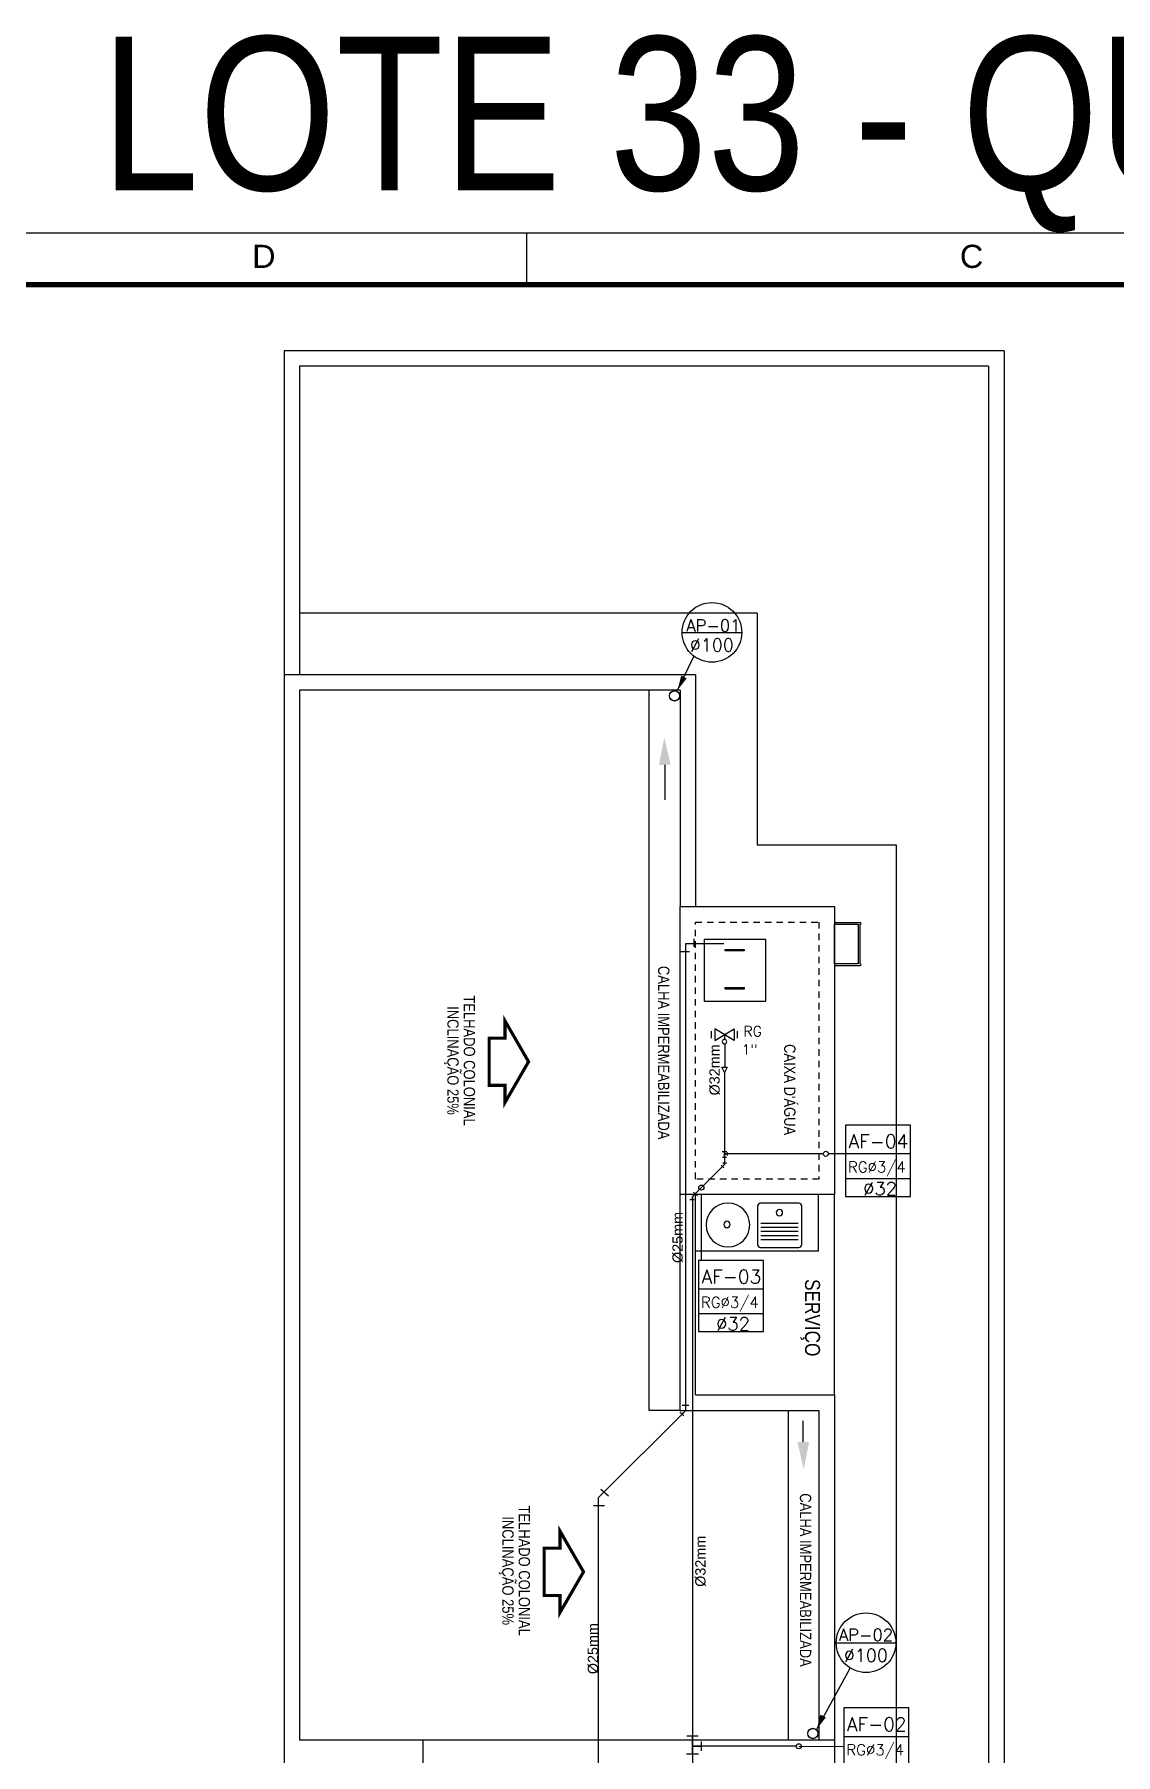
# Model space of a CAD drawing. Header units: millimetres. Extents: x 3923 to 4120, y 744 to 867.
# Drawn here: x 3944.05 to 3965.08, y 833.2 to 866.65 of the extents above; entities that cross this region are included whole.
import ezdxf
from ezdxf.enums import TextEntityAlignment as Align

# ---------------------------------------------------------------- set-up
doc = ezdxf.new("R2010")
doc.units = ezdxf.units.MM
doc.linetypes.add('HIDDEN2', pattern=[0.1875, 0.125, -0.0625])
for name, color, linetype in [('-HIDRO', 8, 'Continuous'), ('A-PEN-B', 5, 'Continuous'), ('A-PEN-C', 4, 'Continuous'), ('AF', 5, 'Continuous'), ('CONEXAO_AG_FRIA', 2, 'Continuous'), ('CONEXÃO_HIDRÁULICA', 2, 'Continuous'), ('COTAS01', 7, 'Continuous'), ('E-txt-g', 3, 'Continuous'), ('E-TXT-Y', 2, 'Continuous'), ('ESPECIFICAÇÃO02', 7, 'Continuous'), ("PRANCHA - PROJETU'S", 7, 'Continuous'), ('Prumadas_L', 1, 'Continuous'), ('Prumadas_Q', 3, 'Continuous'), ('Prumadas_T', 2, 'Continuous'), ('TEXTO', 3, 'Continuous'), ('TigreCad', 3, 'Continuous'), ('Tinterno', 9, 'Continuous'), ('TUBULAÇÃO_ESGOTO', 5, 'Continuous')]:
    doc.layers.add(name, color=color, linetype=linetype)
doc.layers.add('E-Txt-W', color=7, linetype='Continuous', lineweight=20)
doc.styles.add('ARIAL', font='arial.ttf', dxfattribs={"height": 2})
doc.styles.add('F2', font='ARIALN.TTF')
doc.styles.add('REG60', font='romans.shx', dxfattribs={"width": 0.8, "height": 0.15})
doc.styles.add('REG80', font='romans.shx', dxfattribs={"width": 0.8, "height": 0.2})
doc.styles.add('ROMANS', font='romans__.ttf', dxfattribs={"height": 0.1})
doc.styles.get("Standard").update_dxf_attribs({"font": 'arial.ttf'})

# ---------------------------------------------------------------- blocks, each defined once
blk = doc.blocks.new('ADFSGASDFG')
at = {"layer": "PRANCHA - PROJETU'S", "color": 1}
for p, q in [((360.678, 107.346), (276.578, 107.346)), ((307.178, 106.346), (307.178, 107.346))]:
    blk.add_line(p, q, dxfattribs=at)
at = {"layer": "PRANCHA - PROJETU'S", "color": 4, "const_width": 0.1}
blk.add_lwpolyline([(279.078, 106.346), (359.678, 106.346), (359.678, 48.946), (279.078, 48.946)], close=True, dxfattribs=at)
at = {"layer": "PRANCHA - PROJETU'S", "color": 50, "linetype": 'Continuous', "style": 'ARIAL'}
for s, p in [('D', (302.065, 106.896)), ('C', (315.828, 106.896))]:
    blk.add_text(s, height=0.45, dxfattribs=at).set_placement(p, align=Align.MIDDLE)
blk = doc.blocks.new('TXT-AMB75')
at = {"layer": 'E-txt-g', "style": 'REG80', "width": 0.8, "flags": 8}
blk.add_attdef('TXT', text='', height=0.2, dxfattribs=at).set_placement((0.005, 0.296), align=Align.CENTER)
at = {"layer": 'E-Txt-W', "style": 'REG60', "width": 0.8, "flags": 8}
blk.add_attdef('TXT', text='', height=0.15, dxfattribs=at).set_placement((0.005, 0.027), align=Align.CENTER)
blk = doc.blocks.new('A$C656368A0')
at = {"layer": 'COTAS01', "color": 8}
for p, q in [((0, 1.196), (0, 0)), ((0, 1.196), (0.55, 1.196)), ((0.11, 0.997), (0.11, 0.635)), ((0.15, 0.997), (0.15, 0.635)), ((0.19, 0.997), (0.19, 0.635)), ((0.23, 0.997), (0.23, 0.635)), ((0.27, 0.997), (0.27, 0.635)), ((0, 0), (0.55, 0))]:
    blk.add_line(p, q, dxfattribs=at)
for centre in [(0.374, 0.816), (0.259, 0.305)]:
    blk.add_circle(centre, 0.0307, dxfattribs=at)
at = {"layer": 'ESPECIFICAÇÃO02', "color": 8}
blk.add_lwpolyline([(0.466, 0.633, -0.414214), (0.436, 0.603), (0.065, 0.603, -0.414214), (0.035, 0.633), (0.035, 1.003, -0.414214), (0.065, 1.033), (0.436, 1.033, -0.414214), (0.466, 1.003)], format="xyb", close=True, dxfattribs=at)
blk.add_circle((0.254, 0.315), 0.212, dxfattribs=at)
blk = doc.blocks.new('Seta')
at = {"color": 2, "const_width": 2}
blk.add_lwpolyline([(10, 15), (10, 26), (25, 0), (10, -26), (10, -15), (0, -15), (0, 15)], close=True, dxfattribs=at)
blk = doc.blocks.new('11031030d')
at = {"layer": 'TigreCad'}
blk.add_circle((0, 0), 50.8, dxfattribs=at)
at = {"layer": 'Tinterno'}
blk.add_circle((0, 0), 49, dxfattribs=at)

msp = doc.modelspace()

# ---------------------------------------------------------------- linework, layer by layer
at = {"layer": '-HIDRO', "linetype": 'Continuous'}
for p, q in [((3948.911, 860.498), (3948.911, 854.196)), ((3962.911, 860.498), (3948.911, 860.498)), ((3949.211, 860.198), (3949.211, 854.196)), ((3962.611, 860.198), (3949.211, 860.198)), ((3962.611, 860.198), (3962.611, 810.798)), ((3962.911, 860.498), (3962.911, 810.498)), ((3958.111, 855.396), (3949.211, 855.396)), ((3958.111, 855.396), (3958.111, 850.889)), ((3948.911, 854.196), (3948.911, 819.178)), ((3956.911, 854.196), (3948.911, 854.196)), ((3956.911, 854.196), (3956.911, 849.689)), ((3956.611, 853.896), (3949.211, 853.896)), ((3949.211, 853.896), (3949.211, 833.478)), ((3956.011, 839.891), (3956.011, 853.896)), ((3956.611, 853.896), (3956.611, 849.689)), ((3958.111, 850.889), (3960.811, 850.889)), ((3960.811, 850.889), (3960.811, 824.678)), ((3956.611, 839.891), (3956.611, 844.089)), ((3956.911, 840.191), (3956.911, 844.089)), ((3959.611, 840.191), (3959.611, 844.089)), ((3956.911, 840.191), (3959.611, 840.191)), ((3959.611, 840.191), (3959.611, 833.478)), ((3956.611, 839.891), (3956.011, 839.891)), ((3956.611, 839.891), (3959.311, 839.891)), ((3958.711, 839.891), (3958.711, 833.478)), ((3959.311, 839.891), (3959.311, 833.478)), ((3951.611, 833.478), (3949.211, 833.478)), ((3959.611, 833.478), (3951.611, 833.478)), ((3951.611, 831.478), (3951.611, 833.478)), ((3959.611, 833.478), (3959.611, 825.878))]:
    msp.add_line(p, q, dxfattribs=at)
for points in [[(3959.611, 849.689), (3959.611, 844.089), (3956.611, 844.089), (3956.611, 849.689)], [(3959.611, 848.576), (3959.611, 849.344), (3960.075, 849.344), (3960.075, 848.576)], [(3957.081, 849.048), (3957.081, 847.848), (3958.281, 847.848), (3958.281, 849.048)], [(3957.859, 848.857), (3957.859, 848.826), (3957.485, 848.826), (3957.485, 848.857)], [(3957.859, 848.117), (3957.859, 848.086), (3957.485, 848.086), (3957.485, 848.117)]]:
    msp.add_lwpolyline(points, close=True, dxfattribs=at)
at = {"layer": '-HIDRO', "linetype": 'HIDDEN2'}
msp.add_lwpolyline([(3959.311, 849.389), (3959.311, 844.389), (3956.911, 844.389), (3956.911, 849.389)], close=True, dxfattribs=at)
at = {"layer": '-HIDRO', "linetype": 'Continuous'}
msp.add_lwpolyline([(3959.611, 849.376), (3959.611, 848.544), (3960.115, 848.544, 1), (3960.115, 848.576), (3960.115, 849.344, 1), (3960.115, 849.376)], format="xyb", close=True, dxfattribs=at)
for p, q in [((3957.221, 847.131), (3957.221, 847.265)), ((3957.288, 847.313), (3957.288, 847.083)), ((3957.662, 847.083), (3957.288, 847.313)), ((3957.288, 847.083), (3957.661, 847.313)), ((3957.475, 847.198), (3957.475, 847.107)), ((3957.661, 847.313), (3957.662, 847.083)), ((3957.728, 847.131), (3957.728, 847.265))]:
    msp.add_line(p, q)
at = {"extrusion": (0, 0, -1)}
msp.add_ellipse((3957.475, 847.063), major_axis=(-0.031, 0.031), ratio=1, start_param=2.356194490186756, end_param=8.639379797366342, dxfattribs=at)
at = {"layer": 'A-PEN-B'}
for centre in [(3959.445, 844.88), (3957.024, 844.223), (3958.917, 833.357)]:
    msp.add_circle(centre, 0.05, dxfattribs=at)
at = {"layer": 'A-PEN-C'}
for p, q in [((3956.649, 855.022), (3957.81, 855.022)), ((3956.563, 853.901), (3956.878, 854.556)), ((3959.645, 835.371), (3960.806, 835.371)), ((3959.27, 833.693), (3959.918, 834.879))]:
    msp.add_line(p, q, dxfattribs=at)
for centre in [(3957.23, 855.022), (3960.226, 835.371)]:
    msp.add_circle(centre, 0.58, dxfattribs=at)
for points in [[(3956.563, 853.901), (3956.631, 854.181), (3956.739, 854.129)], [(3959.27, 833.693), (3959.338, 833.973), (3959.446, 833.921)]]:
    msp.add_solid(points, dxfattribs=at)
at = {"layer": 'AF'}
for p, q in [((3956.313, 852.446), (3956.313, 851.764)), ((3956.719, 848.972), (3957.461, 848.972)), ((3956.719, 839.891), (3956.719, 848.972)), ((3957.479, 847.019), (3957.479, 846.563)), ((3957.475, 846.463), (3957.475, 844.674)), ((3959.395, 844.88), (3957.475, 844.88)), ((3957.024, 844.223), (3957.475, 844.674)), ((3957.024, 844.223), (3956.85, 844.05)), ((3956.85, 844.05), (3956.85, 830.813)), ((3955.025, 838.197), (3956.719, 839.891)), ((3959.006, 839.276), (3959.006, 839.685)), ((3955.025, 819.366), (3955.025, 838.197)), ((3958.867, 833.357), (3956.85, 833.357))]:
    msp.add_line(p, q, dxfattribs=at)
msp.add_polyline3d([(3957.475, 846.463, 0), (3957.425, 846.563, 0), (3957.525, 846.563, 0), (3957.475, 846.463, 0)], dxfattribs=at)
at = {"layer": 'CONEXÃO_HIDRÁULICA'}
for p, q in [((3956.627, 848.815), (3956.795, 848.815)), ((3956.719, 848.815), (3956.719, 848.972)), ((3956.719, 848.972), (3956.719, 848.972)), ((3956.719, 848.972), (3956.876, 848.972)), ((3956.876, 849.061), (3956.876, 848.908)), ((3957.429, 844.928), (3957.52, 844.928)), ((3957.434, 844.818), (3957.516, 844.818)), ((3957.475, 844.818), (3957.474, 844.928)), ((3957.475, 844.88), (3957.529, 844.88)), ((3957.529, 844.908), (3957.529, 844.847)), ((3957.407, 844.658), (3957.463, 844.611)), ((3957.435, 844.634), (3957.475, 844.674)), ((3957.44, 844.708), (3957.514, 844.708)), ((3957.475, 844.674), (3957.475, 844.708)), ((3956.87, 844.134), (3956.947, 844.061)), ((3956.8, 843.992), (3956.887, 843.992)), ((3956.85, 844.05), (3956.903, 844.102)), ((3956.85, 843.992), (3956.85, 844.05)), ((3956.607, 839.857), (3956.684, 839.783)), ((3956.647, 839.819), (3956.719, 839.891)), ((3956.65, 839.992), (3956.781, 839.992)), ((3956.719, 839.891), (3956.719, 839.992)), ((3955.025, 838.197), (3955.133, 838.305)), ((3955.025, 838.043), (3955.025, 838.197)), ((3955.072, 838.361), (3955.218, 838.227)), ((3954.926, 838.043), (3955.141, 838.043)), ((3956.74, 833.563), (3956.96, 833.563)), ((3956.85, 833.213), (3956.85, 833.563)), ((3957.025, 833.267), (3957.025, 833.449)), ((3956.733, 833.213), (3956.968, 833.213)), ((3956.85, 833.357), (3957.025, 833.358))]:
    msp.add_line(p, q, dxfattribs=at)
at = {"layer": 'Prumadas_L'}
for p, q in [((3959.828, 844.88), (3959.495, 844.88)), ((3961.089, 844.88), (3959.828, 844.88)), ((3961.089, 844.396), (3959.828, 844.396)), ((3957.026, 842.807), (3957.024, 844.089)), ((3958.231, 842.249), (3956.969, 842.249)), ((3958.231, 841.765), (3956.969, 841.765)), ((3961.058, 833.544), (3959.796, 833.544)), ((3958.917, 833.357), (3959.796, 833.356))]:
    msp.add_line(p, q, dxfattribs=at)
at = {"layer": 'Prumadas_Q'}
for p, q in [((3961.089, 845.438), (3959.828, 845.438)), ((3959.828, 845.438), (3959.828, 844.053)), ((3961.089, 844.053), (3961.089, 845.438)), ((3959.828, 844.053), (3961.089, 844.053)), ((3958.231, 842.807), (3956.969, 842.807)), ((3956.969, 842.807), (3956.969, 841.422)), ((3958.231, 841.422), (3958.231, 842.807)), ((3956.969, 841.422), (3958.231, 841.422)), ((3961.058, 834.102), (3959.796, 834.102)), ((3959.796, 834.102), (3959.796, 832.717)), ((3961.058, 832.717), (3961.058, 834.102))]:
    msp.add_line(p, q, dxfattribs=at)
at = {"layer": 'TUBULAÇÃO_ESGOTO'}
for points in [[(3956.304, 852.981), (3956.427, 852.448), (3956.199, 852.444)], [(3959.015, 838.741), (3958.892, 839.275), (3959.12, 839.278)]]:
    msp.add_solid(points, dxfattribs=at)

# ---------------------------------------------------------------- block references
at = {"layer": '-HIDRO'}
ref = msp.add_blockref('TXT-AMB75', (3955.75, 846.856), dxfattribs=dict(at, xscale=1.458, yscale=1.458, zscale=1.458, rotation=270))
ref.add_attrib('TXT', 'CALHA IMPERMEABILIZADA', dxfattribs={"layer": 'E-txt-g', "color": 2, "height": 0.22, "rotation": 270, "style": 'F2'}).set_placement((3956.182, 846.848), align=Align.CENTER)
ref = msp.add_blockref('TXT-AMB75', (3951.971, 846.703), dxfattribs=dict(at, xscale=1.458, yscale=1.458, zscale=1.458, rotation=270))
ref.add_attrib('TXT', 'TELHADO COLONIAL', dxfattribs={"layer": 'E-txt-g', "color": 2, "height": 0.22, "rotation": 270, "style": 'F2'}).set_placement((3952.403, 846.695), align=Align.CENTER)
ref.add_attrib('TXT', 'INCLINAÇÃO 25%', dxfattribs={"layer": 'E-Txt-W', "height": 0.22, "rotation": 270, "style": 'F2'}).set_placement((3952.084, 846.695), align=Align.CENTER)
at = {"layer": '-HIDRO', "xscale": -0.03057599999997219, "yscale": 0.03057599999997219, "zscale": 0.03057599999997219, "rotation": 180}
for p in [(3952.899, 846.672), (3953.968, 836.75)]:
    msp.add_blockref('Seta', p, dxfattribs=at)
at = {"layer": '-HIDRO'}
ref = msp.add_blockref('TXT-AMB75', (3958.202, 846.137), dxfattribs=dict(at, xscale=1.458, yscale=1.458, zscale=1.458, rotation=270))
ref.add_attrib('TXT', "CAIXA D'ÁGUA", dxfattribs={"layer": 'E-txt-g', "color": 2, "height": 0.22, "rotation": 270, "style": 'F2'}).set_placement((3958.634, 846.129), align=Align.CENTER)
at = {"layer": '-HIDRO', "ltscale": 0.35, "xscale": -2, "yscale": 2, "zscale": 2, "rotation": 270}
msp.add_blockref('A$C656368A0', (3956.911, 842.988), dxfattribs=at)
at = {"layer": '-HIDRO'}
ref = msp.add_blockref('TXT-AMB75', (3958.607, 841.7), dxfattribs=dict(at, xscale=1.458, yscale=1.458, zscale=1.458, rotation=270))
ref.add_attrib('TXT', 'SERVIÇO', dxfattribs={"layer": 'E-txt-g', "color": 2, "height": 0.2916, "rotation": 270, "style": 'F2'}).set_placement((3959.04, 841.692), align=Align.CENTER)
ref = msp.add_blockref('TXT-AMB75', (3958.508, 836.599), dxfattribs=dict(at, xscale=1.458, yscale=1.458, zscale=1.458, rotation=270))
ref.add_attrib('TXT', 'CALHA IMPERMEABILIZADA', dxfattribs={"layer": 'E-txt-g', "color": 2, "height": 0.22, "rotation": 270, "style": 'F2'}).set_placement((3958.94, 836.591), align=Align.CENTER)
ref = msp.add_blockref('TXT-AMB75', (3953.039, 836.781), dxfattribs=dict(at, xscale=1.458, yscale=1.458, zscale=1.458, rotation=270))
ref.add_attrib('TXT', 'TELHADO COLONIAL', dxfattribs={"layer": 'E-txt-g', "color": 2, "height": 0.22, "rotation": 270, "style": 'F2'}).set_placement((3953.471, 836.773), align=Align.CENTER)
ref.add_attrib('TXT', 'INCLINAÇÃO 25%', dxfattribs={"layer": 'E-Txt-W', "height": 0.22, "rotation": 270, "style": 'F2'}).set_placement((3953.153, 836.773), align=Align.CENTER)
at = {"layer": 'AF', "xscale": 0.002, "yscale": 0.002, "zscale": 0.002}
for p in [(3956.504, 853.788), (3959.193, 833.606)]:
    msp.add_blockref('11031030d', p, dxfattribs=at)
at = {"layer": "PRANCHA - PROJETU'S", "color": 1}
msp.add_blockref('ADFSGASDFG', (3646.451, 755.44), dxfattribs=at)

# ---------------------------------------------------------------- texts
at = {"layer": 'A-PEN-C', "style": 'ROMANS'}
for s, height, p in [('AP-01', 0.234, (3957.258, 855.038)), ('%%C100', 0.2494, (3957.228, 854.652)), ('AP-02', 0.234, (3960.226, 835.408)), ('%%C100', 0.2494, (3960.224, 835.001))]:
    msp.add_text(s, height=height, dxfattribs=at).set_placement(p, align=Align.CENTER)
at = {"layer": 'CONEXAO_AG_FRIA', "style": 'ROMANS'}
for s, p in [('RG', (3957.842, 847.164)), ('1"', (3957.809, 846.809))]:
    msp.add_text(s, height=0.2, rotation=0, dxfattribs=at).set_placement(p)
at = {"layer": 'E-TXT-Y', "style": 'F2'}
msp.add_text('LOTE 33 - QUADRA 16', height=2.98647, dxfattribs=at).set_placement((3945.353, 863.622))
at = {"layer": 'Prumadas_T', "style": 'ROMANS'}
for s, height, p in [('AF-04', 0.2646, (3960.468, 844.99)), ('RG%%C3/4', 0.2117, (3960.439, 844.518)), ('%%C32', 0.2561, (3960.499, 844.075)), ('AF-03', 0.2646, (3957.609, 842.359)), ('RG%%C3/4', 0.2117, (3957.58, 841.887)), ('%%C32', 0.2561, (3957.64, 841.445)), ('AF-02', 0.2646, (3960.436, 833.654)), ('RG%%C3/4', 0.2117, (3960.407, 833.182))]:
    msp.add_text(s, height=height, rotation=360, dxfattribs=at).set_placement(p, align=Align.CENTER)
at = {"layer": 'TEXTO'}
for s, p in [('Ø32mm', (3957.28, 846.513)), ('Ø25mm', (3956.561, 843.254)), ('Ø32mm', (3957.005, 836.955)), ('Ø25mm', (3954.914, 835.256))]:
    msp.add_text(s, height=0.2, rotation=90, dxfattribs=at).set_placement(p, align=Align.MIDDLE_CENTER)

doc.saveas('drawing.dxf')
